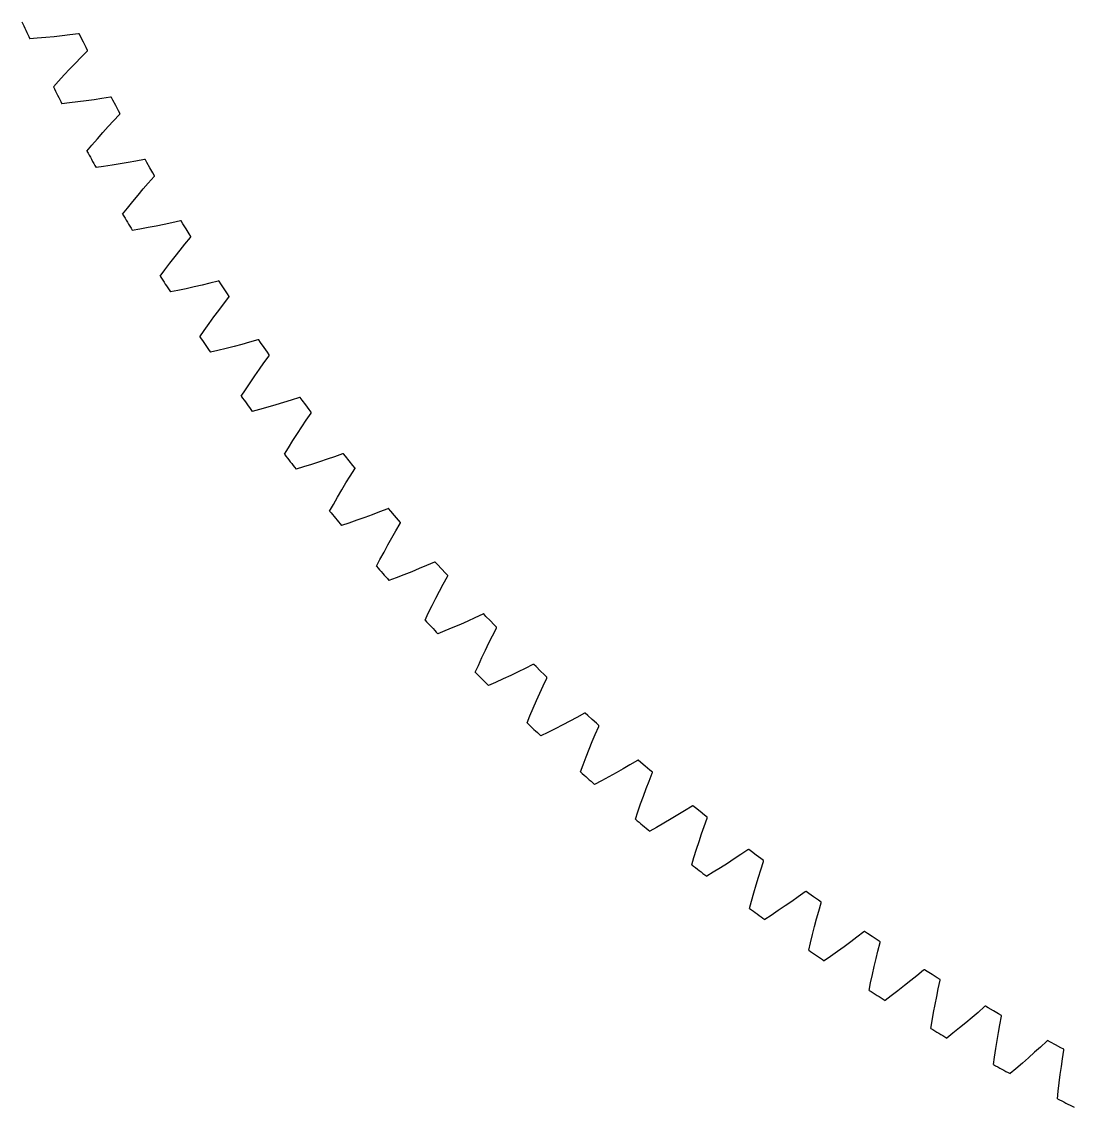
# Model space of a CAD drawing. Extents: x -101 to 121, y -101 to 101.
# Drawn here: x -91.56 to -45.49, y -90.18 to -42.63 of the extents above; entities that cross this region are included whole.
import ezdxf

# ---------------------------------------------------------------- set-up
doc = ezdxf.new("R2010")
doc.units = 0

msp = doc.modelspace()

# ---------------------------------------------------------------- linework, layer by layer
at = {"layer": 'layer1'}
for p, q in [((-89.795, -43.251), (-90.146, -43.287)), ((-89.454, -43.212), (-89.795, -43.251)), ((-89.074, -43.164), (-89.454, -43.212)), ((-89.051, -43.164), (-89.074, -43.164)), ((-89.037, -43.17), (-89.051, -43.164)), ((-88.974, -43.3), (-89.037, -43.17)), ((-90.879, -43.352), (-91.211, -43.376)), ((-90.508, -43.321), (-90.879, -43.352)), ((-90.146, -43.287), (-90.508, -43.321)), ((-88.86, -43.532), (-88.974, -43.3)), ((-88.746, -43.764), (-88.86, -43.532)), ((-89.211, -44.443), (-88.971, -44.198)), ((-88.971, -44.198), (-88.7, -43.927)), ((-88.682, -43.894), (-88.746, -43.764)), ((-88.7, -43.927), (-88.686, -43.908)), ((-88.686, -43.908), (-88.682, -43.894)), ((-89.455, -44.698), (-89.211, -44.443)), ((-89.955, -45.238), (-89.704, -44.963)), ((-89.704, -44.963), (-89.455, -44.698)), ((-90.178, -45.485), (-89.955, -45.238)), ((-88.742, -46.098), (-89.103, -46.143)), ((-88.392, -46.05), (-88.742, -46.098)), ((-88.053, -46), (-88.392, -46.05)), ((-87.674, -45.941), (-88.053, -46)), ((-87.651, -45.94), (-87.674, -45.941)), ((-87.637, -45.945), (-87.651, -45.94)), ((-87.57, -46.073), (-87.637, -45.945)), ((-87.449, -46.302), (-87.57, -46.073)), ((-89.473, -46.185), (-89.804, -46.22)), ((-89.103, -46.143), (-89.473, -46.185)), ((-87.328, -46.53), (-87.449, -46.302)), ((-87.26, -46.658), (-87.328, -46.53)), ((-87.771, -47.223), (-87.539, -46.971)), ((-87.539, -46.971), (-87.277, -46.691)), ((-87.277, -46.691), (-87.263, -46.672)), ((-87.263, -46.672), (-87.26, -46.658)), ((-88.247, -47.759), (-88.007, -47.486)), ((-88.007, -47.486), (-87.771, -47.223)), ((-88.49, -48.041), (-88.247, -47.759)), ((-88.705, -48.295), (-88.49, -48.041)), ((-87.978, -48.973), (-88.308, -49.018)), ((-87.609, -48.919), (-87.978, -48.973)), ((-87.25, -48.862), (-87.609, -48.919)), ((-86.902, -48.804), (-87.25, -48.862)), ((-86.564, -48.743), (-86.902, -48.804)), ((-86.188, -48.672), (-86.564, -48.743)), ((-86.165, -48.671), (-86.188, -48.672)), ((-86.151, -48.675), (-86.165, -48.671)), ((-86.079, -48.801), (-86.151, -48.675)), ((-85.951, -49.026), (-86.079, -48.801)), ((-86.02, -49.697), (-85.767, -49.41)), ((-85.823, -49.25), (-85.951, -49.026)), ((-85.751, -49.376), (-85.823, -49.25)), ((-85.767, -49.41), (-85.754, -49.39)), ((-85.754, -49.39), (-85.751, -49.376)), ((-86.244, -49.957), (-86.02, -49.697)), ((-86.703, -50.507), (-86.472, -50.227)), ((-86.472, -50.227), (-86.244, -49.957)), ((-87.144, -51.058), (-86.937, -50.797)), ((-86.937, -50.797), (-86.703, -50.507)), ((-86.396, -51.712), (-86.724, -51.768)), ((-86.029, -51.647), (-86.396, -51.712)), ((-85.672, -51.579), (-86.029, -51.647)), ((-85.326, -51.509), (-85.672, -51.579)), ((-84.991, -51.438), (-85.326, -51.509)), ((-84.617, -51.355), (-84.991, -51.438)), ((-84.593, -51.353), (-84.617, -51.355)), ((-84.579, -51.357), (-84.593, -51.353)), ((-84.504, -51.481), (-84.579, -51.357)), ((-84.369, -51.701), (-84.504, -51.481)), ((-84.234, -51.922), (-84.369, -51.701)), ((-84.417, -52.375), (-84.173, -52.079)), ((-84.158, -52.045), (-84.234, -51.922)), ((-84.173, -52.079), (-84.161, -52.059)), ((-84.161, -52.059), (-84.158, -52.045)), ((-84.851, -52.918), (-84.632, -52.641)), ((-84.632, -52.641), (-84.417, -52.375)), ((-85.299, -53.503), (-85.074, -53.206)), ((-85.074, -53.206), (-84.851, -52.918)), ((-85.497, -53.77), (-85.299, -53.503)), ((-83.666, -54.164), (-84.01, -54.244)), ((-83.333, -54.083), (-83.666, -54.164)), ((-82.962, -53.988), (-83.333, -54.083)), ((-82.939, -53.985), (-82.962, -53.988)), ((-82.925, -53.989), (-82.939, -53.985)), ((-82.845, -54.11), (-82.925, -53.989)), ((-82.703, -54.326), (-82.845, -54.11)), ((-84.729, -54.401), (-85.056, -54.466)), ((-84.365, -54.323), (-84.729, -54.401)), ((-84.01, -54.244), (-84.365, -54.323)), ((-82.561, -54.542), (-82.703, -54.326)), ((-82.482, -54.663), (-82.561, -54.542)), ((-82.495, -54.698), (-82.484, -54.677)), ((-82.484, -54.677), (-82.482, -54.663)), ((-82.937, -55.274), (-82.73, -55)), ((-82.73, -55), (-82.495, -54.698)), ((-83.361, -55.852), (-83.147, -55.557)), ((-83.147, -55.557), (-82.937, -55.274)), ((-83.576, -56.156), (-83.361, -55.852)), ((-83.766, -56.429), (-83.576, -56.156)), ((-81.225, -56.567), (-81.593, -56.673)), ((-81.202, -56.564), (-81.225, -56.567)), ((-81.188, -56.567), (-81.202, -56.564)), ((-81.105, -56.685), (-81.188, -56.567)), ((-82.979, -57.035), (-83.303, -57.111)), ((-82.617, -56.947), (-82.979, -57.035)), ((-82.264, -56.856), (-82.617, -56.947)), ((-81.923, -56.765), (-82.264, -56.856)), ((-81.593, -56.673), (-81.923, -56.765)), ((-80.956, -56.897), (-81.105, -56.685)), ((-80.807, -57.108), (-80.956, -56.897)), ((-80.962, -57.572), (-80.737, -57.262)), ((-80.724, -57.227), (-80.807, -57.108)), ((-80.737, -57.262), (-80.726, -57.241)), ((-80.726, -57.241), (-80.724, -57.227)), ((-81.361, -58.142), (-81.16, -57.851)), ((-81.16, -57.851), (-80.962, -57.572)), ((-81.771, -58.753), (-81.565, -58.443)), ((-81.565, -58.443), (-81.361, -58.142)), ((-81.952, -59.032), (-81.771, -58.753)), ((-80.438, -59.412), (-80.787, -59.513)), ((-80.1, -59.311), (-80.438, -59.412)), ((-79.773, -59.208), (-80.1, -59.311)), ((-79.408, -59.09), (-79.773, -59.208)), ((-79.385, -59.086), (-79.408, -59.09)), ((-79.371, -59.089), (-79.385, -59.086)), ((-79.284, -59.205), (-79.371, -59.089)), ((-79.129, -59.412), (-79.284, -59.205)), ((-78.974, -59.618), (-79.129, -59.412)), ((-81.146, -59.613), (-81.468, -59.699)), ((-80.787, -59.513), (-81.146, -59.613)), ((-79.113, -60.087), (-78.898, -59.77)), ((-78.887, -59.734), (-78.974, -59.618)), ((-78.898, -59.77), (-78.888, -59.749)), ((-78.888, -59.749), (-78.887, -59.734)), ((-79.495, -60.669), (-79.303, -60.372)), ((-79.303, -60.372), (-79.113, -60.087)), ((-79.689, -60.976), (-79.495, -60.669)), ((-80.058, -61.577), (-79.885, -61.293)), ((-79.885, -61.293), (-79.689, -60.976)), ((-78.197, -61.797), (-78.532, -61.91)), ((-77.873, -61.685), (-78.197, -61.797)), ((-77.513, -61.555), (-77.873, -61.685)), ((-77.49, -61.551), (-77.513, -61.555)), ((-77.476, -61.553), (-77.49, -61.551)), ((-77.385, -61.666), (-77.476, -61.553)), ((-77.224, -61.868), (-77.385, -61.666)), ((-79.234, -62.133), (-79.552, -62.229)), ((-78.878, -62.022), (-79.234, -62.133)), ((-78.532, -61.91), (-78.878, -62.022)), ((-77.062, -62.07), (-77.224, -61.868)), ((-77.187, -62.542), (-76.982, -62.218)), ((-76.971, -62.182), (-77.062, -62.07)), ((-76.982, -62.218), (-76.972, -62.197)), ((-76.972, -62.197), (-76.971, -62.182)), ((-77.367, -62.833), (-77.187, -62.542)), ((-77.735, -63.449), (-77.55, -63.136)), ((-77.55, -63.136), (-77.367, -62.833)), ((-77.921, -63.772), (-77.735, -63.449)), ((-78.084, -64.062), (-77.921, -63.772)), ((-75.897, -64.101), (-76.218, -64.223)), ((-75.541, -63.96), (-75.897, -64.101)), ((-75.519, -63.954), (-75.541, -63.96)), ((-75.504, -63.956), (-75.519, -63.954)), ((-75.41, -64.066), (-75.504, -63.956)), ((-75.242, -64.263), (-75.41, -64.066)), ((-77.243, -64.591), (-77.558, -64.697)), ((-76.891, -64.469), (-77.243, -64.591)), ((-76.549, -64.346), (-76.891, -64.469)), ((-76.218, -64.223), (-76.549, -64.346)), ((-75.074, -64.459), (-75.242, -64.263)), ((-75.184, -64.936), (-74.99, -64.606)), ((-74.98, -64.57), (-75.074, -64.459)), ((-74.99, -64.606), (-74.981, -64.584)), ((-74.981, -64.584), (-74.98, -64.57)), ((-75.355, -65.232), (-75.184, -64.936)), ((-75.703, -65.859), (-75.529, -65.54)), ((-75.529, -65.54), (-75.355, -65.232)), ((-75.879, -66.188), (-75.703, -65.859)), ((-76.033, -66.483), (-75.879, -66.188)), ((-73.847, -66.453), (-74.163, -66.585)), ((-73.495, -66.301), (-73.847, -66.453)), ((-73.472, -66.295), (-73.495, -66.301)), ((-73.458, -66.296), (-73.472, -66.295)), ((-73.361, -66.403), (-73.458, -66.296)), ((-73.186, -66.595), (-73.361, -66.403)), ((-75.176, -66.985), (-75.488, -67.101)), ((-74.828, -66.852), (-75.176, -66.985)), ((-74.49, -66.719), (-74.828, -66.852)), ((-74.163, -66.585), (-74.49, -66.719)), ((-73.012, -66.786), (-73.186, -66.595)), ((-73.108, -67.265), (-72.923, -66.929)), ((-72.915, -66.893), (-73.012, -66.786)), ((-72.923, -66.929), (-72.915, -66.907)), ((-72.915, -66.907), (-72.915, -66.893)), ((-73.269, -67.567), (-73.108, -67.265)), ((-73.597, -68.205), (-73.433, -67.88)), ((-73.433, -67.88), (-73.269, -67.567)), ((-73.763, -68.538), (-73.597, -68.205)), ((-73.907, -68.838), (-73.763, -68.538)), ((-72.035, -68.882), (-72.357, -69.025)), ((-71.723, -68.74), (-72.035, -68.882)), ((-71.376, -68.577), (-71.723, -68.74)), ((-71.354, -68.57), (-71.376, -68.577)), ((-71.339, -68.571), (-71.354, -68.57)), ((-71.239, -68.675), (-71.339, -68.571)), ((-71.059, -68.861), (-71.239, -68.675)), ((-70.879, -69.046), (-71.059, -68.861)), ((-73.035, -69.314), (-73.343, -69.439)), ((-72.691, -69.17), (-73.035, -69.314)), ((-72.357, -69.025), (-72.691, -69.17)), ((-70.959, -69.528), (-70.785, -69.187)), ((-70.778, -69.15), (-70.879, -69.046)), ((-70.785, -69.187), (-70.777, -69.165)), ((-70.777, -69.165), (-70.778, -69.15)), ((-71.264, -70.154), (-71.111, -69.835)), ((-71.111, -69.835), (-70.959, -69.528)), ((-71.419, -70.483), (-71.264, -70.154)), ((-71.709, -71.126), (-71.573, -70.822)), ((-71.573, -70.822), (-71.419, -70.483)), ((-69.187, -70.785), (-69.528, -70.959)), ((-69.165, -70.777), (-69.187, -70.785)), ((-69.15, -70.778), (-69.165, -70.777)), ((-69.046, -70.879), (-69.15, -70.778)), ((-70.154, -71.264), (-70.483, -71.419)), ((-69.835, -71.111), (-70.154, -71.264)), ((-69.528, -70.959), (-69.835, -71.111)), ((-68.861, -71.059), (-69.046, -70.879)), ((-68.675, -71.239), (-68.861, -71.059)), ((-68.571, -71.339), (-68.675, -71.239)), ((-70.822, -71.573), (-71.126, -71.709)), ((-70.483, -71.419), (-70.822, -71.573)), ((-68.882, -72.035), (-68.74, -71.723)), ((-68.74, -71.723), (-68.577, -71.376)), ((-68.577, -71.376), (-68.57, -71.354)), ((-68.57, -71.354), (-68.571, -71.339)), ((-69.025, -72.357), (-68.882, -72.035)), ((-69.314, -73.035), (-69.17, -72.691)), ((-69.17, -72.691), (-69.025, -72.357)), ((-69.439, -73.343), (-69.314, -73.035)), ((-67.265, -73.108), (-67.567, -73.269)), ((-66.929, -72.923), (-67.265, -73.108)), ((-66.907, -72.915), (-66.929, -72.923)), ((-66.893, -72.915), (-66.907, -72.915)), ((-66.786, -73.012), (-66.893, -72.915)), ((-66.595, -73.186), (-66.786, -73.012)), ((-66.403, -73.361), (-66.595, -73.186)), ((-68.205, -73.597), (-68.538, -73.763)), ((-67.88, -73.433), (-68.205, -73.597)), ((-67.567, -73.269), (-67.88, -73.433)), ((-66.453, -73.847), (-66.301, -73.495)), ((-66.296, -73.458), (-66.403, -73.361)), ((-66.301, -73.495), (-66.295, -73.472)), ((-66.295, -73.472), (-66.296, -73.458)), ((-68.538, -73.763), (-68.838, -73.907)), ((-66.719, -74.49), (-66.585, -74.163)), ((-66.585, -74.163), (-66.453, -73.847)), ((-66.852, -74.828), (-66.719, -74.49)), ((-66.985, -75.176), (-66.852, -74.828)), ((-64.606, -74.99), (-64.936, -75.184)), ((-64.584, -74.981), (-64.606, -74.99)), ((-64.57, -74.98), (-64.584, -74.981)), ((-64.459, -75.074), (-64.57, -74.98)), ((-64.263, -75.242), (-64.459, -75.074)), ((-67.101, -75.488), (-66.985, -75.176)), ((-65.54, -75.529), (-65.859, -75.703)), ((-65.232, -75.355), (-65.54, -75.529)), ((-64.936, -75.184), (-65.232, -75.355)), ((-64.066, -75.41), (-64.263, -75.242)), ((-64.101, -75.897), (-63.96, -75.541)), ((-63.956, -75.504), (-64.066, -75.41)), ((-63.96, -75.541), (-63.954, -75.519)), ((-63.954, -75.519), (-63.956, -75.504)), ((-66.188, -75.879), (-66.483, -76.033)), ((-65.859, -75.703), (-66.188, -75.879)), ((-64.223, -76.218), (-64.101, -75.897)), ((-64.469, -76.891), (-64.346, -76.549)), ((-64.346, -76.549), (-64.223, -76.218)), ((-64.591, -77.243), (-64.469, -76.891)), ((-62.218, -76.982), (-62.542, -77.187)), ((-62.197, -76.972), (-62.218, -76.982)), ((-62.182, -76.971), (-62.197, -76.972)), ((-62.07, -77.062), (-62.182, -76.971)), ((-64.697, -77.558), (-64.591, -77.243)), ((-62.833, -77.367), (-63.136, -77.55)), ((-62.542, -77.187), (-62.833, -77.367)), ((-61.868, -77.224), (-62.07, -77.062)), ((-61.666, -77.385), (-61.868, -77.224)), ((-61.553, -77.476), (-61.666, -77.385)), ((-61.555, -77.513), (-61.551, -77.49)), ((-61.551, -77.49), (-61.553, -77.476)), ((-63.772, -77.921), (-64.062, -78.084)), ((-63.449, -77.735), (-63.772, -77.921)), ((-63.136, -77.55), (-63.449, -77.735)), ((-61.797, -78.197), (-61.685, -77.873)), ((-61.685, -77.873), (-61.555, -77.513)), ((-61.91, -78.532), (-61.797, -78.197)), ((-62.133, -79.234), (-62.022, -78.878)), ((-62.022, -78.878), (-61.91, -78.532)), ((-59.77, -78.898), (-60.087, -79.113)), ((-59.749, -78.888), (-59.77, -78.898)), ((-59.734, -78.887), (-59.749, -78.888)), ((-59.618, -78.974), (-59.734, -78.887)), ((-62.229, -79.552), (-62.133, -79.234)), ((-60.372, -79.303), (-60.669, -79.495)), ((-60.087, -79.113), (-60.372, -79.303)), ((-59.412, -79.129), (-59.618, -78.974)), ((-59.205, -79.284), (-59.412, -79.129)), ((-59.089, -79.371), (-59.205, -79.284)), ((-59.09, -79.408), (-59.086, -79.385)), ((-59.086, -79.385), (-59.089, -79.371)), ((-60.976, -79.689), (-61.293, -79.885)), ((-60.669, -79.495), (-60.976, -79.689)), ((-59.311, -80.1), (-59.208, -79.773)), ((-59.208, -79.773), (-59.09, -79.408)), ((-61.293, -79.885), (-61.577, -80.058)), ((-59.412, -80.438), (-59.311, -80.1)), ((-59.613, -81.146), (-59.513, -80.787)), ((-59.513, -80.787), (-59.412, -80.438)), ((-57.262, -80.737), (-57.572, -80.962)), ((-57.241, -80.726), (-57.262, -80.737)), ((-57.227, -80.724), (-57.241, -80.726)), ((-57.108, -80.807), (-57.227, -80.724)), ((-56.897, -80.956), (-57.108, -80.807)), ((-59.699, -81.468), (-59.613, -81.146)), ((-57.851, -81.16), (-58.142, -81.361)), ((-57.572, -80.962), (-57.851, -81.16)), ((-56.685, -81.105), (-56.897, -80.956)), ((-56.567, -81.188), (-56.685, -81.105)), ((-56.673, -81.593), (-56.567, -81.225)), ((-56.564, -81.202), (-56.567, -81.188)), ((-56.567, -81.225), (-56.564, -81.202)), ((-58.753, -81.771), (-59.032, -81.952)), ((-58.443, -81.565), (-58.753, -81.771)), ((-58.142, -81.361), (-58.443, -81.565)), ((-56.765, -81.923), (-56.673, -81.593)), ((-56.856, -82.264), (-56.765, -81.923)), ((-57.035, -82.979), (-56.947, -82.617)), ((-56.947, -82.617), (-56.856, -82.264)), ((-55, -82.73), (-55.274, -82.937)), ((-54.698, -82.495), (-55, -82.73)), ((-54.677, -82.484), (-54.698, -82.495)), ((-54.663, -82.482), (-54.677, -82.484)), ((-54.542, -82.561), (-54.663, -82.482)), ((-54.326, -82.703), (-54.542, -82.561)), ((-54.11, -82.845), (-54.326, -82.703)), ((-57.111, -83.303), (-57.035, -82.979)), ((-55.557, -83.147), (-55.852, -83.361)), ((-55.274, -82.937), (-55.557, -83.147)), ((-53.989, -82.925), (-54.11, -82.845)), ((-54.083, -83.333), (-53.988, -82.962)), ((-53.985, -82.939), (-53.989, -82.925)), ((-53.988, -82.962), (-53.985, -82.939)), ((-56.156, -83.576), (-56.429, -83.766)), ((-55.852, -83.361), (-56.156, -83.576)), ((-54.244, -84.01), (-54.164, -83.666)), ((-54.164, -83.666), (-54.083, -83.333)), ((-54.323, -84.365), (-54.244, -84.01)), ((-52.045, -84.158), (-52.059, -84.161)), ((-51.922, -84.234), (-52.045, -84.158)), ((-54.401, -84.729), (-54.323, -84.365)), ((-52.641, -84.632), (-52.918, -84.851)), ((-52.375, -84.417), (-52.641, -84.632)), ((-52.079, -84.173), (-52.375, -84.417)), ((-52.059, -84.161), (-52.079, -84.173)), ((-51.701, -84.369), (-51.922, -84.234)), ((-51.481, -84.504), (-51.701, -84.369)), ((-51.357, -84.579), (-51.481, -84.504)), ((-51.438, -84.991), (-51.355, -84.617)), ((-51.353, -84.593), (-51.357, -84.579)), ((-51.355, -84.617), (-51.353, -84.593)), ((-54.466, -85.056), (-54.401, -84.729)), ((-53.206, -85.074), (-53.503, -85.299)), ((-52.918, -84.851), (-53.206, -85.074)), ((-51.509, -85.326), (-51.438, -84.991)), ((-53.503, -85.299), (-53.77, -85.497)), ((-51.579, -85.672), (-51.509, -85.326)), ((-51.712, -86.396), (-51.647, -86.029)), ((-51.647, -86.029), (-51.579, -85.672)), ((-49.697, -86.02), (-49.957, -86.244)), ((-49.41, -85.767), (-49.697, -86.02)), ((-49.39, -85.754), (-49.41, -85.767)), ((-49.376, -85.751), (-49.39, -85.754)), ((-49.25, -85.823), (-49.376, -85.751)), ((-49.026, -85.951), (-49.25, -85.823)), ((-48.801, -86.079), (-49.026, -85.951)), ((-51.768, -86.724), (-51.712, -86.396)), ((-50.227, -86.472), (-50.507, -86.703)), ((-49.957, -86.244), (-50.227, -86.472)), ((-48.675, -86.151), (-48.801, -86.079)), ((-48.743, -86.564), (-48.672, -86.188)), ((-48.671, -86.165), (-48.675, -86.151)), ((-48.672, -86.188), (-48.671, -86.165)), ((-50.797, -86.937), (-51.058, -87.144)), ((-50.507, -86.703), (-50.797, -86.937)), ((-48.862, -87.25), (-48.804, -86.902)), ((-48.804, -86.902), (-48.743, -86.564)), ((-48.919, -87.609), (-48.862, -87.25)), ((-46.691, -87.277), (-46.971, -87.539)), ((-46.672, -87.263), (-46.691, -87.277)), ((-46.658, -87.26), (-46.672, -87.263)), ((-46.53, -87.328), (-46.658, -87.26)), ((-46.302, -87.449), (-46.53, -87.328)), ((-46.073, -87.57), (-46.302, -87.449)), ((-48.973, -87.978), (-48.919, -87.609)), ((-47.223, -87.771), (-47.486, -88.007)), ((-46.971, -87.539), (-47.223, -87.771)), ((-45.945, -87.637), (-46.073, -87.57)), ((-46, -88.053), (-45.941, -87.674)), ((-45.94, -87.651), (-45.945, -87.637)), ((-45.941, -87.674), (-45.94, -87.651)), ((-49.018, -88.308), (-48.973, -87.978)), ((-47.759, -88.247), (-48.041, -88.49)), ((-47.486, -88.007), (-47.759, -88.247)), ((-46.098, -88.742), (-46.05, -88.392)), ((-46.05, -88.392), (-46, -88.053)), ((-48.041, -88.49), (-48.295, -88.705)), ((-46.143, -89.103), (-46.098, -88.742)), ((-46.185, -89.473), (-46.143, -89.103)), ((-46.22, -89.804), (-46.185, -89.473))]:
    msp.add_line(p, q, dxfattribs=at)
for start, end in [(204.96614, 205.43387), (206.76614, 207.23387), (208.56613, 209.03386), (210.36613, 210.83386), (212.16613, 212.63386), (213.96614, 214.43387), (215.76613, 216.23386), (217.56613, 218.03386), (219.36613, 219.83386), (221.16613, 221.63386), (222.96613, 223.43386), (224.76613, 225.23387), (226.56614, 227.03387), (228.36614, 228.83387), (230.16614, 230.63387), (231.96614, 232.43387), (233.76614, 234.23387), (235.56613, 236.03386), (237.36614, 237.83387), (239.16614, 239.63387), (240.96614, 241.43387), (242.76613, 243.23386)]:
    msp.add_arc((0, 0), 101, start, end, dxfattribs=at)
at = {"layer": 'layer3'}
for p, q in [((-89.795, -43.251), (-90.146, -43.287)), ((-89.454, -43.212), (-89.795, -43.251)), ((-89.074, -43.164), (-89.454, -43.212)), ((-89.051, -43.164), (-89.074, -43.164)), ((-89.037, -43.17), (-89.051, -43.164)), ((-88.974, -43.3), (-89.037, -43.17)), ((-90.879, -43.352), (-91.211, -43.376)), ((-90.508, -43.321), (-90.879, -43.352)), ((-90.146, -43.287), (-90.508, -43.321)), ((-88.86, -43.532), (-88.974, -43.3)), ((-88.746, -43.764), (-88.86, -43.532)), ((-89.211, -44.443), (-88.971, -44.198)), ((-88.971, -44.198), (-88.7, -43.927)), ((-88.682, -43.894), (-88.746, -43.764)), ((-88.7, -43.927), (-88.686, -43.908)), ((-88.686, -43.908), (-88.682, -43.894)), ((-89.455, -44.698), (-89.211, -44.443)), ((-89.955, -45.238), (-89.704, -44.963)), ((-89.704, -44.963), (-89.455, -44.698)), ((-90.178, -45.485), (-89.955, -45.238)), ((-88.742, -46.098), (-89.103, -46.143)), ((-88.392, -46.05), (-88.742, -46.098)), ((-88.053, -46), (-88.392, -46.05)), ((-87.674, -45.941), (-88.053, -46)), ((-87.651, -45.94), (-87.674, -45.941)), ((-87.637, -45.945), (-87.651, -45.94)), ((-87.57, -46.073), (-87.637, -45.945)), ((-87.449, -46.302), (-87.57, -46.073)), ((-89.473, -46.185), (-89.804, -46.22)), ((-89.103, -46.143), (-89.473, -46.185)), ((-87.328, -46.53), (-87.449, -46.302)), ((-87.26, -46.658), (-87.328, -46.53)), ((-87.771, -47.223), (-87.539, -46.971)), ((-87.539, -46.971), (-87.277, -46.691)), ((-87.277, -46.691), (-87.263, -46.672)), ((-87.263, -46.672), (-87.26, -46.658)), ((-88.247, -47.759), (-88.007, -47.486)), ((-88.007, -47.486), (-87.771, -47.223)), ((-88.49, -48.041), (-88.247, -47.759)), ((-88.705, -48.295), (-88.49, -48.041)), ((-87.978, -48.973), (-88.308, -49.018)), ((-87.609, -48.919), (-87.978, -48.973)), ((-87.25, -48.862), (-87.609, -48.919)), ((-86.902, -48.804), (-87.25, -48.862)), ((-86.564, -48.743), (-86.902, -48.804)), ((-86.188, -48.672), (-86.564, -48.743)), ((-86.165, -48.671), (-86.188, -48.672)), ((-86.151, -48.675), (-86.165, -48.671)), ((-86.079, -48.801), (-86.151, -48.675)), ((-85.951, -49.026), (-86.079, -48.801)), ((-86.02, -49.697), (-85.767, -49.41)), ((-85.823, -49.25), (-85.951, -49.026)), ((-85.751, -49.376), (-85.823, -49.25)), ((-85.767, -49.41), (-85.754, -49.39)), ((-85.754, -49.39), (-85.751, -49.376)), ((-86.244, -49.957), (-86.02, -49.697)), ((-86.703, -50.507), (-86.472, -50.227)), ((-86.472, -50.227), (-86.244, -49.957)), ((-87.144, -51.058), (-86.937, -50.797)), ((-86.937, -50.797), (-86.703, -50.507)), ((-86.396, -51.712), (-86.724, -51.768)), ((-86.029, -51.647), (-86.396, -51.712)), ((-85.672, -51.579), (-86.029, -51.647)), ((-85.326, -51.509), (-85.672, -51.579)), ((-84.991, -51.438), (-85.326, -51.509)), ((-84.617, -51.355), (-84.991, -51.438)), ((-84.593, -51.353), (-84.617, -51.355)), ((-84.579, -51.357), (-84.593, -51.353)), ((-84.504, -51.481), (-84.579, -51.357)), ((-84.369, -51.701), (-84.504, -51.481)), ((-84.234, -51.922), (-84.369, -51.701)), ((-84.417, -52.375), (-84.173, -52.079)), ((-84.158, -52.045), (-84.234, -51.922)), ((-84.173, -52.079), (-84.161, -52.059)), ((-84.161, -52.059), (-84.158, -52.045)), ((-84.851, -52.918), (-84.632, -52.641)), ((-84.632, -52.641), (-84.417, -52.375)), ((-85.299, -53.503), (-85.074, -53.206)), ((-85.074, -53.206), (-84.851, -52.918)), ((-85.497, -53.77), (-85.299, -53.503)), ((-83.666, -54.164), (-84.01, -54.244)), ((-83.333, -54.083), (-83.666, -54.164)), ((-82.962, -53.988), (-83.333, -54.083)), ((-82.939, -53.985), (-82.962, -53.988)), ((-82.925, -53.989), (-82.939, -53.985)), ((-82.845, -54.11), (-82.925, -53.989)), ((-82.703, -54.326), (-82.845, -54.11)), ((-84.729, -54.401), (-85.056, -54.466)), ((-84.365, -54.323), (-84.729, -54.401)), ((-84.01, -54.244), (-84.365, -54.323)), ((-82.561, -54.542), (-82.703, -54.326)), ((-82.482, -54.663), (-82.561, -54.542)), ((-82.495, -54.698), (-82.484, -54.677)), ((-82.484, -54.677), (-82.482, -54.663)), ((-82.937, -55.274), (-82.73, -55)), ((-82.73, -55), (-82.495, -54.698)), ((-83.361, -55.852), (-83.147, -55.557)), ((-83.147, -55.557), (-82.937, -55.274)), ((-83.576, -56.156), (-83.361, -55.852)), ((-83.766, -56.429), (-83.576, -56.156)), ((-81.225, -56.567), (-81.593, -56.673)), ((-81.202, -56.564), (-81.225, -56.567)), ((-81.188, -56.567), (-81.202, -56.564)), ((-81.105, -56.685), (-81.188, -56.567)), ((-82.979, -57.035), (-83.303, -57.111)), ((-82.617, -56.947), (-82.979, -57.035)), ((-82.264, -56.856), (-82.617, -56.947)), ((-81.923, -56.765), (-82.264, -56.856)), ((-81.593, -56.673), (-81.923, -56.765)), ((-80.956, -56.897), (-81.105, -56.685)), ((-80.807, -57.108), (-80.956, -56.897)), ((-80.962, -57.572), (-80.737, -57.262)), ((-80.724, -57.227), (-80.807, -57.108)), ((-80.737, -57.262), (-80.726, -57.241)), ((-80.726, -57.241), (-80.724, -57.227)), ((-81.361, -58.142), (-81.16, -57.851)), ((-81.16, -57.851), (-80.962, -57.572)), ((-81.771, -58.753), (-81.565, -58.443)), ((-81.565, -58.443), (-81.361, -58.142)), ((-81.952, -59.032), (-81.771, -58.753)), ((-80.438, -59.412), (-80.787, -59.513)), ((-80.1, -59.311), (-80.438, -59.412)), ((-79.773, -59.208), (-80.1, -59.311)), ((-79.408, -59.09), (-79.773, -59.208)), ((-79.385, -59.086), (-79.408, -59.09)), ((-79.371, -59.089), (-79.385, -59.086)), ((-79.284, -59.205), (-79.371, -59.089)), ((-79.129, -59.412), (-79.284, -59.205)), ((-78.974, -59.618), (-79.129, -59.412)), ((-81.146, -59.613), (-81.468, -59.699)), ((-80.787, -59.513), (-81.146, -59.613)), ((-79.113, -60.087), (-78.898, -59.77)), ((-78.887, -59.734), (-78.974, -59.618)), ((-78.898, -59.77), (-78.888, -59.749)), ((-78.888, -59.749), (-78.887, -59.734)), ((-79.495, -60.669), (-79.303, -60.372)), ((-79.303, -60.372), (-79.113, -60.087)), ((-79.689, -60.976), (-79.495, -60.669)), ((-80.058, -61.577), (-79.885, -61.293)), ((-79.885, -61.293), (-79.689, -60.976)), ((-78.197, -61.797), (-78.532, -61.91)), ((-77.873, -61.685), (-78.197, -61.797)), ((-77.513, -61.555), (-77.873, -61.685)), ((-77.49, -61.551), (-77.513, -61.555)), ((-77.476, -61.553), (-77.49, -61.551)), ((-77.385, -61.666), (-77.476, -61.553)), ((-77.224, -61.868), (-77.385, -61.666)), ((-79.234, -62.133), (-79.552, -62.229)), ((-78.878, -62.022), (-79.234, -62.133)), ((-78.532, -61.91), (-78.878, -62.022)), ((-77.062, -62.07), (-77.224, -61.868)), ((-77.187, -62.542), (-76.982, -62.218)), ((-76.971, -62.182), (-77.062, -62.07)), ((-76.982, -62.218), (-76.972, -62.197)), ((-76.972, -62.197), (-76.971, -62.182)), ((-77.367, -62.833), (-77.187, -62.542)), ((-77.735, -63.449), (-77.55, -63.136)), ((-77.55, -63.136), (-77.367, -62.833)), ((-77.921, -63.772), (-77.735, -63.449)), ((-78.084, -64.062), (-77.921, -63.772)), ((-75.897, -64.101), (-76.218, -64.223)), ((-75.541, -63.96), (-75.897, -64.101)), ((-75.519, -63.954), (-75.541, -63.96)), ((-75.504, -63.956), (-75.519, -63.954)), ((-75.41, -64.066), (-75.504, -63.956)), ((-75.242, -64.263), (-75.41, -64.066)), ((-77.243, -64.591), (-77.558, -64.697)), ((-76.891, -64.469), (-77.243, -64.591)), ((-76.549, -64.346), (-76.891, -64.469)), ((-76.218, -64.223), (-76.549, -64.346)), ((-75.074, -64.459), (-75.242, -64.263)), ((-75.184, -64.936), (-74.99, -64.606)), ((-74.98, -64.57), (-75.074, -64.459)), ((-74.99, -64.606), (-74.981, -64.584)), ((-74.981, -64.584), (-74.98, -64.57)), ((-75.355, -65.232), (-75.184, -64.936)), ((-75.703, -65.859), (-75.529, -65.54)), ((-75.529, -65.54), (-75.355, -65.232)), ((-75.879, -66.188), (-75.703, -65.859)), ((-76.033, -66.483), (-75.879, -66.188)), ((-73.847, -66.453), (-74.163, -66.585)), ((-73.495, -66.301), (-73.847, -66.453)), ((-73.472, -66.295), (-73.495, -66.301)), ((-73.458, -66.296), (-73.472, -66.295)), ((-73.361, -66.403), (-73.458, -66.296)), ((-73.186, -66.595), (-73.361, -66.403)), ((-75.176, -66.985), (-75.488, -67.101)), ((-74.828, -66.852), (-75.176, -66.985)), ((-74.49, -66.719), (-74.828, -66.852)), ((-74.163, -66.585), (-74.49, -66.719)), ((-73.012, -66.786), (-73.186, -66.595)), ((-73.108, -67.265), (-72.923, -66.929)), ((-72.915, -66.893), (-73.012, -66.786)), ((-72.923, -66.929), (-72.915, -66.907)), ((-72.915, -66.907), (-72.915, -66.893)), ((-73.269, -67.567), (-73.108, -67.265)), ((-73.597, -68.205), (-73.433, -67.88)), ((-73.433, -67.88), (-73.269, -67.567)), ((-73.763, -68.538), (-73.597, -68.205)), ((-73.907, -68.838), (-73.763, -68.538)), ((-72.035, -68.882), (-72.357, -69.025)), ((-71.723, -68.74), (-72.035, -68.882)), ((-71.376, -68.577), (-71.723, -68.74)), ((-71.354, -68.57), (-71.376, -68.577)), ((-71.339, -68.571), (-71.354, -68.57)), ((-71.239, -68.675), (-71.339, -68.571)), ((-71.059, -68.861), (-71.239, -68.675)), ((-70.879, -69.046), (-71.059, -68.861)), ((-73.035, -69.314), (-73.343, -69.439)), ((-72.691, -69.17), (-73.035, -69.314)), ((-72.357, -69.025), (-72.691, -69.17)), ((-70.959, -69.528), (-70.785, -69.187)), ((-70.778, -69.15), (-70.879, -69.046)), ((-70.785, -69.187), (-70.777, -69.165)), ((-70.777, -69.165), (-70.778, -69.15)), ((-71.264, -70.154), (-71.111, -69.835)), ((-71.111, -69.835), (-70.959, -69.528)), ((-71.419, -70.483), (-71.264, -70.154)), ((-71.709, -71.126), (-71.573, -70.822)), ((-71.573, -70.822), (-71.419, -70.483)), ((-69.187, -70.785), (-69.528, -70.959)), ((-69.165, -70.777), (-69.187, -70.785)), ((-69.15, -70.778), (-69.165, -70.777)), ((-69.046, -70.879), (-69.15, -70.778)), ((-70.154, -71.264), (-70.483, -71.419)), ((-69.835, -71.111), (-70.154, -71.264)), ((-69.528, -70.959), (-69.835, -71.111)), ((-68.861, -71.059), (-69.046, -70.879)), ((-68.675, -71.239), (-68.861, -71.059)), ((-68.571, -71.339), (-68.675, -71.239)), ((-70.822, -71.573), (-71.126, -71.709)), ((-70.483, -71.419), (-70.822, -71.573)), ((-68.882, -72.035), (-68.74, -71.723)), ((-68.74, -71.723), (-68.577, -71.376)), ((-68.577, -71.376), (-68.57, -71.354)), ((-68.57, -71.354), (-68.571, -71.339)), ((-69.025, -72.357), (-68.882, -72.035)), ((-69.314, -73.035), (-69.17, -72.691)), ((-69.17, -72.691), (-69.025, -72.357)), ((-69.439, -73.343), (-69.314, -73.035)), ((-67.265, -73.108), (-67.567, -73.269)), ((-66.929, -72.923), (-67.265, -73.108)), ((-66.907, -72.915), (-66.929, -72.923)), ((-66.893, -72.915), (-66.907, -72.915)), ((-66.786, -73.012), (-66.893, -72.915)), ((-66.595, -73.186), (-66.786, -73.012)), ((-66.403, -73.361), (-66.595, -73.186)), ((-68.205, -73.597), (-68.538, -73.763)), ((-67.88, -73.433), (-68.205, -73.597)), ((-67.567, -73.269), (-67.88, -73.433)), ((-66.453, -73.847), (-66.301, -73.495)), ((-66.296, -73.458), (-66.403, -73.361)), ((-66.301, -73.495), (-66.295, -73.472)), ((-66.295, -73.472), (-66.296, -73.458)), ((-68.538, -73.763), (-68.838, -73.907)), ((-66.719, -74.49), (-66.585, -74.163)), ((-66.585, -74.163), (-66.453, -73.847)), ((-66.852, -74.828), (-66.719, -74.49)), ((-66.985, -75.176), (-66.852, -74.828)), ((-64.606, -74.99), (-64.936, -75.184)), ((-64.584, -74.981), (-64.606, -74.99)), ((-64.57, -74.98), (-64.584, -74.981)), ((-64.459, -75.074), (-64.57, -74.98)), ((-64.263, -75.242), (-64.459, -75.074)), ((-67.101, -75.488), (-66.985, -75.176)), ((-65.54, -75.529), (-65.859, -75.703)), ((-65.232, -75.355), (-65.54, -75.529)), ((-64.936, -75.184), (-65.232, -75.355)), ((-64.066, -75.41), (-64.263, -75.242)), ((-64.101, -75.897), (-63.96, -75.541)), ((-63.956, -75.504), (-64.066, -75.41)), ((-63.96, -75.541), (-63.954, -75.519)), ((-63.954, -75.519), (-63.956, -75.504)), ((-66.188, -75.879), (-66.483, -76.033)), ((-65.859, -75.703), (-66.188, -75.879)), ((-64.223, -76.218), (-64.101, -75.897)), ((-64.469, -76.891), (-64.346, -76.549)), ((-64.346, -76.549), (-64.223, -76.218)), ((-64.591, -77.243), (-64.469, -76.891)), ((-62.218, -76.982), (-62.542, -77.187)), ((-62.197, -76.972), (-62.218, -76.982)), ((-62.182, -76.971), (-62.197, -76.972)), ((-62.07, -77.062), (-62.182, -76.971)), ((-64.697, -77.558), (-64.591, -77.243)), ((-62.833, -77.367), (-63.136, -77.55)), ((-62.542, -77.187), (-62.833, -77.367)), ((-61.868, -77.224), (-62.07, -77.062)), ((-61.666, -77.385), (-61.868, -77.224)), ((-61.553, -77.476), (-61.666, -77.385)), ((-61.555, -77.513), (-61.551, -77.49)), ((-61.551, -77.49), (-61.553, -77.476)), ((-63.772, -77.921), (-64.062, -78.084)), ((-63.449, -77.735), (-63.772, -77.921)), ((-63.136, -77.55), (-63.449, -77.735)), ((-61.797, -78.197), (-61.685, -77.873)), ((-61.685, -77.873), (-61.555, -77.513)), ((-61.91, -78.532), (-61.797, -78.197)), ((-62.133, -79.234), (-62.022, -78.878)), ((-62.022, -78.878), (-61.91, -78.532)), ((-59.77, -78.898), (-60.087, -79.113)), ((-59.749, -78.888), (-59.77, -78.898)), ((-59.734, -78.887), (-59.749, -78.888)), ((-59.618, -78.974), (-59.734, -78.887)), ((-62.229, -79.552), (-62.133, -79.234)), ((-60.372, -79.303), (-60.669, -79.495)), ((-60.087, -79.113), (-60.372, -79.303)), ((-59.412, -79.129), (-59.618, -78.974)), ((-59.205, -79.284), (-59.412, -79.129)), ((-59.089, -79.371), (-59.205, -79.284)), ((-59.09, -79.408), (-59.086, -79.385)), ((-59.086, -79.385), (-59.089, -79.371)), ((-60.976, -79.689), (-61.293, -79.885)), ((-60.669, -79.495), (-60.976, -79.689)), ((-59.311, -80.1), (-59.208, -79.773)), ((-59.208, -79.773), (-59.09, -79.408)), ((-61.293, -79.885), (-61.577, -80.058)), ((-59.412, -80.438), (-59.311, -80.1)), ((-59.613, -81.146), (-59.513, -80.787)), ((-59.513, -80.787), (-59.412, -80.438)), ((-57.262, -80.737), (-57.572, -80.962)), ((-57.241, -80.726), (-57.262, -80.737)), ((-57.227, -80.724), (-57.241, -80.726)), ((-57.108, -80.807), (-57.227, -80.724)), ((-56.897, -80.956), (-57.108, -80.807)), ((-59.699, -81.468), (-59.613, -81.146)), ((-57.851, -81.16), (-58.142, -81.361)), ((-57.572, -80.962), (-57.851, -81.16)), ((-56.685, -81.105), (-56.897, -80.956)), ((-56.567, -81.188), (-56.685, -81.105)), ((-56.673, -81.593), (-56.567, -81.225)), ((-56.564, -81.202), (-56.567, -81.188)), ((-56.567, -81.225), (-56.564, -81.202)), ((-58.753, -81.771), (-59.032, -81.952)), ((-58.443, -81.565), (-58.753, -81.771)), ((-58.142, -81.361), (-58.443, -81.565)), ((-56.765, -81.923), (-56.673, -81.593)), ((-56.856, -82.264), (-56.765, -81.923)), ((-57.035, -82.979), (-56.947, -82.617)), ((-56.947, -82.617), (-56.856, -82.264)), ((-55, -82.73), (-55.274, -82.937)), ((-54.698, -82.495), (-55, -82.73)), ((-54.677, -82.484), (-54.698, -82.495)), ((-54.663, -82.482), (-54.677, -82.484)), ((-54.542, -82.561), (-54.663, -82.482)), ((-54.326, -82.703), (-54.542, -82.561)), ((-54.11, -82.845), (-54.326, -82.703)), ((-57.111, -83.303), (-57.035, -82.979)), ((-55.557, -83.147), (-55.852, -83.361)), ((-55.274, -82.937), (-55.557, -83.147)), ((-53.989, -82.925), (-54.11, -82.845)), ((-54.083, -83.333), (-53.988, -82.962)), ((-53.985, -82.939), (-53.989, -82.925)), ((-53.988, -82.962), (-53.985, -82.939)), ((-56.156, -83.576), (-56.429, -83.766)), ((-55.852, -83.361), (-56.156, -83.576)), ((-54.244, -84.01), (-54.164, -83.666)), ((-54.164, -83.666), (-54.083, -83.333)), ((-54.323, -84.365), (-54.244, -84.01)), ((-52.045, -84.158), (-52.059, -84.161)), ((-51.922, -84.234), (-52.045, -84.158)), ((-54.401, -84.729), (-54.323, -84.365)), ((-52.641, -84.632), (-52.918, -84.851)), ((-52.375, -84.417), (-52.641, -84.632)), ((-52.079, -84.173), (-52.375, -84.417)), ((-52.059, -84.161), (-52.079, -84.173)), ((-51.701, -84.369), (-51.922, -84.234)), ((-51.481, -84.504), (-51.701, -84.369)), ((-51.357, -84.579), (-51.481, -84.504)), ((-51.438, -84.991), (-51.355, -84.617)), ((-51.353, -84.593), (-51.357, -84.579)), ((-51.355, -84.617), (-51.353, -84.593)), ((-54.466, -85.056), (-54.401, -84.729)), ((-53.206, -85.074), (-53.503, -85.299)), ((-52.918, -84.851), (-53.206, -85.074)), ((-51.509, -85.326), (-51.438, -84.991)), ((-53.503, -85.299), (-53.77, -85.497)), ((-51.579, -85.672), (-51.509, -85.326)), ((-51.712, -86.396), (-51.647, -86.029)), ((-51.647, -86.029), (-51.579, -85.672)), ((-49.697, -86.02), (-49.957, -86.244)), ((-49.41, -85.767), (-49.697, -86.02)), ((-49.39, -85.754), (-49.41, -85.767)), ((-49.376, -85.751), (-49.39, -85.754)), ((-49.25, -85.823), (-49.376, -85.751)), ((-49.026, -85.951), (-49.25, -85.823)), ((-48.801, -86.079), (-49.026, -85.951)), ((-51.768, -86.724), (-51.712, -86.396)), ((-50.227, -86.472), (-50.507, -86.703)), ((-49.957, -86.244), (-50.227, -86.472)), ((-48.675, -86.151), (-48.801, -86.079)), ((-48.743, -86.564), (-48.672, -86.188)), ((-48.671, -86.165), (-48.675, -86.151)), ((-48.672, -86.188), (-48.671, -86.165)), ((-50.797, -86.937), (-51.058, -87.144)), ((-50.507, -86.703), (-50.797, -86.937)), ((-48.862, -87.25), (-48.804, -86.902)), ((-48.804, -86.902), (-48.743, -86.564)), ((-48.919, -87.609), (-48.862, -87.25)), ((-46.691, -87.277), (-46.971, -87.539)), ((-46.672, -87.263), (-46.691, -87.277)), ((-46.658, -87.26), (-46.672, -87.263)), ((-46.53, -87.328), (-46.658, -87.26)), ((-46.302, -87.449), (-46.53, -87.328)), ((-46.073, -87.57), (-46.302, -87.449)), ((-48.973, -87.978), (-48.919, -87.609)), ((-47.223, -87.771), (-47.486, -88.007)), ((-46.971, -87.539), (-47.223, -87.771)), ((-45.945, -87.637), (-46.073, -87.57)), ((-46, -88.053), (-45.941, -87.674)), ((-45.94, -87.651), (-45.945, -87.637)), ((-45.941, -87.674), (-45.94, -87.651)), ((-49.018, -88.308), (-48.973, -87.978)), ((-47.759, -88.247), (-48.041, -88.49)), ((-47.486, -88.007), (-47.759, -88.247)), ((-46.098, -88.742), (-46.05, -88.392)), ((-46.05, -88.392), (-46, -88.053)), ((-48.041, -88.49), (-48.295, -88.705)), ((-46.143, -89.103), (-46.098, -88.742)), ((-46.185, -89.473), (-46.143, -89.103)), ((-46.22, -89.804), (-46.185, -89.473))]:
    msp.add_line(p, q, dxfattribs=at)
for start, end in [(204.96614, 205.43387), (206.76614, 207.23387), (208.56613, 209.03386), (210.36613, 210.83386), (212.16613, 212.63386), (213.96614, 214.43387), (215.76613, 216.23386), (217.56613, 218.03386), (219.36613, 219.83386), (221.16613, 221.63386), (222.96613, 223.43386), (224.76613, 225.23387), (226.56614, 227.03387), (228.36614, 228.83387), (230.16614, 230.63387), (231.96614, 232.43387), (233.76614, 234.23387), (235.56613, 236.03386), (237.36614, 237.83387), (239.16614, 239.63387), (240.96614, 241.43387), (242.76613, 243.23386)]:
    msp.add_arc((0, 0), 101, start, end, dxfattribs=at)

doc.saveas('drawing.dxf')
